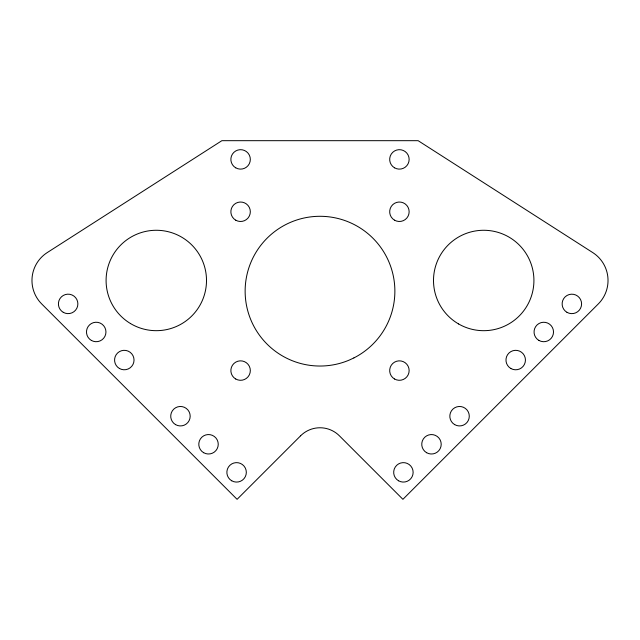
<?xml version="1.0" encoding="UTF-8"?>
<svg xmlns="http://www.w3.org/2000/svg" width="640" height="640" viewBox="0 0 640 640"><rect width="100%" height="100%" fill="white"/><g stroke="black" fill="none" stroke-linecap="round" stroke-linejoin="round"><path stroke-width="0.96" d="M300.616 435.792L237.088 499.32L41.672 303.896A33.12 33.12 0 0 1 47.224 252.592L221.88 140.68L418.128 140.68L592.776 252.6A33.12 33.12 0 0 1 598.328 303.904L402.912 499.32L339.384 435.792A27.416 27.416 0 0 0 300.616 435.792M353.888 357.92L349.632 359.92A74.864 74.864 0 0 1 245.48 284A74.864 74.864 0 0 1 362.176 229.304A74.864 74.864 0 0 1 353.888 357.92M235.728 167.824A9.736 9.736 0 0 0 250.328 159.4A9.736 9.736 0 0 0 235.728 150.968A9.736 9.736 0 0 0 235.728 167.824M63.272 312.328A9.736 9.736 0 0 0 77.872 303.896A9.736 9.736 0 0 0 63.272 295.464A9.736 9.736 0 0 0 63.272 312.328M91.352 340.408A9.736 9.736 0 0 0 105.952 331.976A9.736 9.736 0 0 0 91.352 323.544A9.736 9.736 0 0 0 91.352 340.408M119.432 368.48A9.736 9.736 0 0 0 134.032 360.056A9.736 9.736 0 0 0 119.432 351.624A9.736 9.736 0 0 0 119.432 368.48M175.584 424.632A9.736 9.736 0 0 0 190.184 416.208A9.736 9.736 0 0 0 175.584 407.776A9.736 9.736 0 0 0 175.584 424.632M203.656 452.704A9.736 9.736 0 0 0 218.248 444.272A9.736 9.736 0 0 0 203.656 435.848A9.736 9.736 0 0 0 203.656 452.704M231.728 480.784A9.736 9.736 0 0 0 246.328 472.352A9.736 9.736 0 0 0 231.728 463.928A9.736 9.736 0 0 0 231.728 480.784M235.728 379A9.736 9.736 0 0 0 250.328 370.568A9.736 9.736 0 0 0 235.728 362.144A9.736 9.736 0 0 0 235.728 379M235.728 220.184A9.736 9.736 0 0 0 250.328 211.752A9.736 9.736 0 0 0 235.728 203.328A9.736 9.736 0 0 0 235.728 220.184M394.544 220.184A9.736 9.736 0 0 0 409.144 211.752A9.736 9.736 0 0 0 394.544 203.328A9.736 9.736 0 0 0 394.544 220.184M394.544 379A9.736 9.736 0 0 0 409.144 370.568A9.736 9.736 0 0 0 394.544 362.144A9.736 9.736 0 0 0 394.544 379M394.544 167.824A9.736 9.736 0 0 0 409.144 159.4A9.736 9.736 0 0 0 394.544 150.968A9.736 9.736 0 0 0 394.544 167.824M398.544 480.784A9.736 9.736 0 0 0 413.136 472.352A9.736 9.736 0 0 0 398.544 463.928A9.736 9.736 0 0 0 398.544 480.784M426.616 452.712A9.736 9.736 0 0 0 441.208 444.288A9.736 9.736 0 0 0 426.616 435.856A9.736 9.736 0 0 0 426.616 452.712M454.688 424.632A9.736 9.736 0 0 0 469.288 416.208A9.736 9.736 0 0 0 454.688 407.776A9.736 9.736 0 0 0 454.688 424.632M510.84 368.488A9.736 9.736 0 0 0 525.44 360.056A9.736 9.736 0 0 0 510.84 351.624A9.736 9.736 0 0 0 510.84 368.488M538.912 340.416A9.736 9.736 0 0 0 553.512 331.984A9.736 9.736 0 0 0 538.912 323.56A9.736 9.736 0 0 0 538.912 340.416M566.992 312.336A9.736 9.736 0 0 0 581.592 303.904A9.736 9.736 0 0 0 566.992 295.48A9.736 9.736 0 0 0 566.992 312.336M458.608 323.96A50.208 50.208 0 0 0 533.92 280.48A50.208 50.208 0 0 0 458.608 237A50.208 50.208 0 0 0 458.608 323.96M130.56 323.584A50.208 50.208 0 0 0 206.496 281.216A50.208 50.208 0 0 0 131.832 236.632A50.208 50.208 0 0 0 130.56 323.584"/></g></svg>
